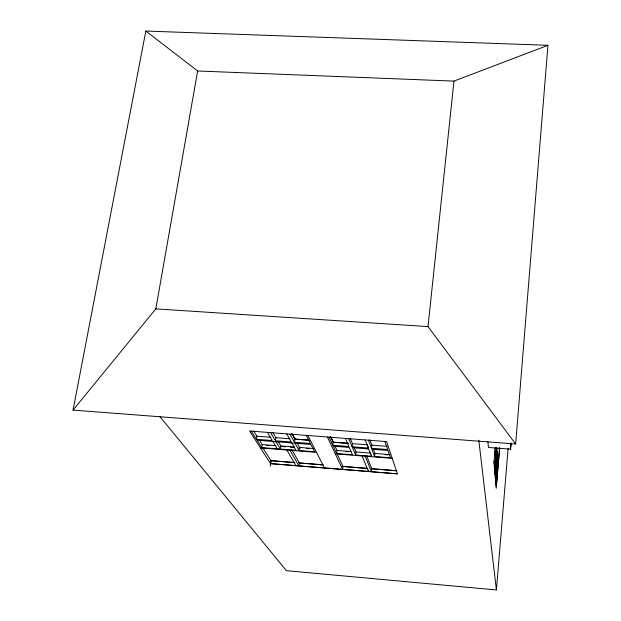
<?xml version="1.0" encoding="UTF-8"?>
<svg xmlns="http://www.w3.org/2000/svg" width="621" height="621" viewBox="0 0 621 621"><rect width="100%" height="100%" fill="white"/><g stroke="black" fill="none" stroke-linecap="round" stroke-linejoin="round"><path stroke-width="0.93" d="M515.647 444.007L547.955 45.302L145.834 31.05L73.045 410.108L515.647 444.007L428.001 326.592L453.967 81.11L547.955 45.302M159.9 416.59L286.421 570.676L496.404 589.95L508.118 448.44M510.555 448.09L510.912 443.751L510.959 444.853M487.904 441.71L488.463 447.469L510.602 449.177L511.122 442.92M499.563 448.152L496.295 486.693L494.114 461.333M499.657 447.694L496.218 488.253L493.974 462.272L495.24 447.5M494.658 467.629L495.535 457.343L495.015 450.908M496.396 447.345L495.76 454.782L495.24 448.308M494.72 468.35L495.597 458.088L496.078 463.941M496.451 448.106L495.814 455.527L496.288 461.419M495.209 474.071L497.149 451.343M495.271 474.778L497.211 452.088M495.744 480.32L496.598 470.33L496.132 464.663M497.654 457.918L496.808 467.838L496.35 462.14M495.806 480.996L496.653 471.028L497.126 476.858M497.708 458.632L496.862 468.545L497.336 474.405M368.571 469.988L368.4 471.471L362.097 455.961M384.942 441.477L387.683 449.55L371.482 448.284L371.847 445.148L369.821 439.73M371.412 456.264L368.602 448.96L352.503 447.702L355.592 455.014L371.412 456.264L371.591 454.727M374.579 456.513L371.832 449.216L388.001 450.481L390.469 457.77L374.579 456.513L374.937 453.439L373.415 449.356M348.699 438.674L352.115 446.771L368.245 448.028L368.432 446.468M355.592 455.014L355.957 451.941L353.908 447.035M352.115 446.771L352.495 443.642L350.454 438.752M336.908 453.392L342.971 466.441L342.606 469.391L327.407 437.029M336.667 453.516L333.26 446.196L349.289 447.446L352.433 454.766L336.667 453.516L337.056 450.458L335.161 446.359M345.416 438.418L348.893 446.515L332.825 445.257L333.213 442.144L330.954 437.246M291.831 442.952L295.953 450.303L261.736 447.594L257.032 440.227L310.896 444.442L314.692 451.777L299.074 450.543L299.493 447.407L297.242 443.293M291.8 449.697L299.338 462.932L298.942 465.866L289.976 450.256M306.215 435.383L310.415 443.51L294.486 442.261L295.084 437.906M286.747 433.877L291.303 442.012L275.429 440.77L275.864 437.681L272.961 432.759M278.379 441.818L280.808 445.932L280.374 449.068L275.988 441.71M270.143 466.301L270.942 460.65L294.463 462.536M262.924 448.044L270.973 460.704L270.562 463.631L397.409 473.862L386.604 441.601L249.619 431.005L270.562 463.631L397.393 473.807M261.736 447.594L262.171 444.566L259.361 440.11M267.348 432.379L272.262 440.522L256.434 439.288L256.884 436.198L253.578 430.974M73.045 410.108L155.824 308.878L197.649 70.988L145.834 31.05M197.649 70.988L453.967 81.11M155.824 308.878L428.001 326.592M308.963 440.157L294.921 439.063L292.227 434.149M256.884 436.198L270.834 437.285M275.864 437.681L289.867 438.768M308.955 440.258L294.913 439.163L291.769 433.435M333.213 442.144L348.327 443.324M352.495 443.642L367.671 444.83M371.847 445.148L387.085 446.336M348.319 443.417L333.205 442.237L330.566 436.532M262.171 444.566L275.864 445.637M280.808 445.932L294.54 447.011M299.493 447.407L313.263 448.486M337.056 450.458L350.95 451.552M355.957 451.941L370.838 453.113M374.937 453.439L389.879 454.611M266.564 445.342L269.755 445.591M281.95 446.553L285.505 446.833M290.387 447.221L293.228 447.438M298.903 447.888L300.797 448.036M306.153 448.455L309.312 448.711M345.587 451.568L348.365 451.785M385.206 454.681L387.962 454.898M260.478 447.927L316.493 452.352M335.309 453.842L392.208 458.345M299.338 462.932L322.974 464.834M342.971 466.441L367.795 468.428M270.973 460.704L294.983 462.629M298.825 462.94L322.835 464.873M342.039 466.41L367.003 468.42M251.226 431.129L256.434 439.288M272.829 441.461L277.269 448.82M270.577 432.627L275.429 440.77M286.863 450.008L295.945 465.626M289.991 434.133L294.486 442.261M295.006 443.2L299.074 450.543M307.845 435.507L324.488 467.931M329.045 437.153L332.825 445.257M365.257 456.21L371.443 471.719L371.793 468.754L366.646 455.744M365.14 439.947L368.245 448.028M368.439 440.196L371.482 448.284M478.807 440.18L496.404 589.95M496.885 447.904L498.166 464.624M499.276 448.277L499.4 450.046M510.353 443.324L510.602 449.177M396.757 470.757L371.793 468.754L396.78 470.811"/></g></svg>
